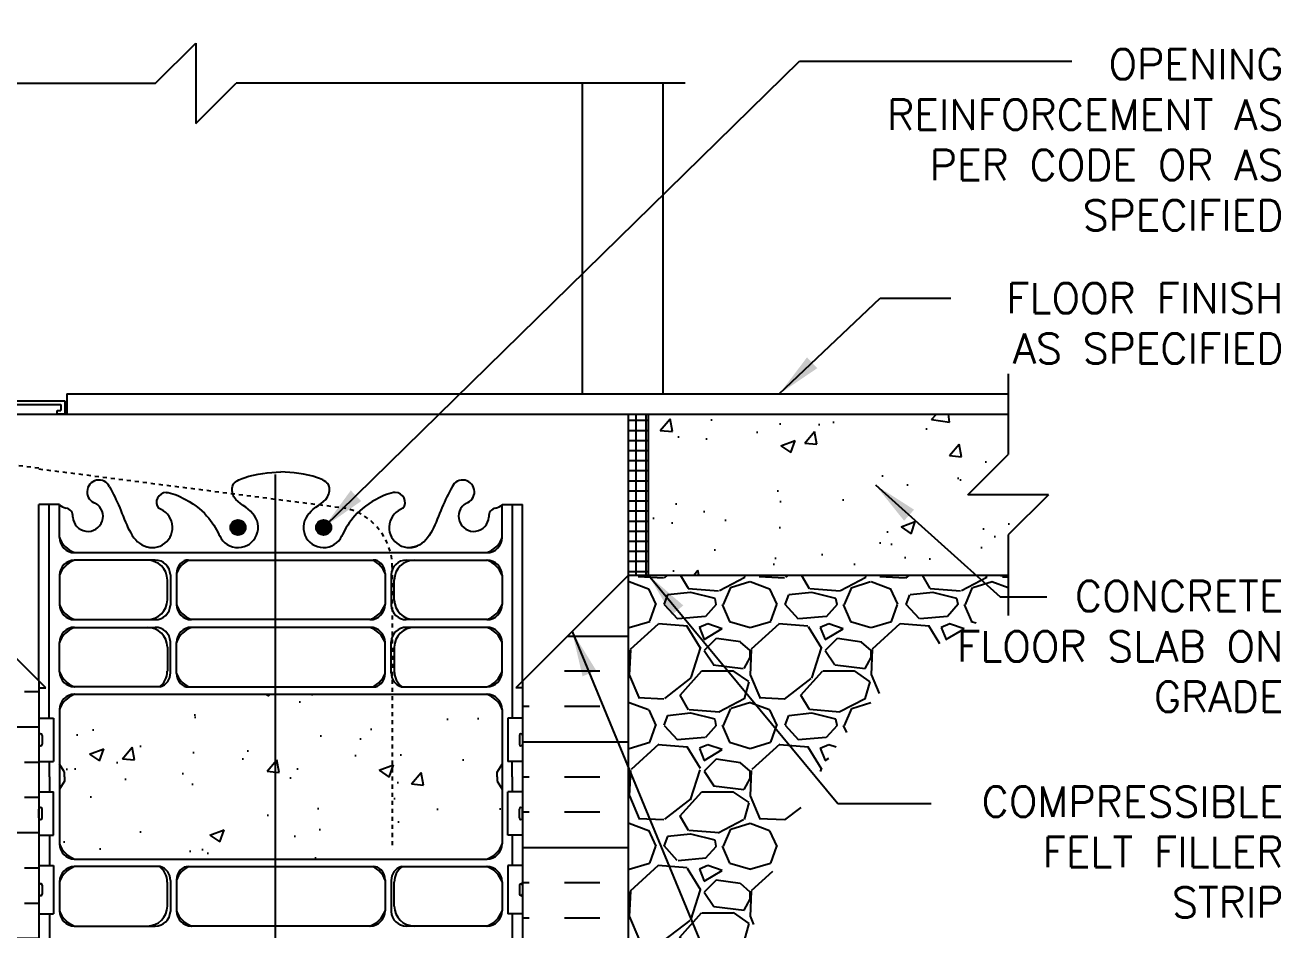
# Model space of a CAD drawing. Header units: inches. Extents: x 175.4 to 228.3, y 137.9 to 224.1.
# Drawn here: x 197.13 to 228.28, y 172.49 to 194.95 of the extents above; entities that cross this region are included whole.
import ezdxf

# ---------------------------------------------------------------- set-up
doc = ezdxf.new("R2010")
doc.units = ezdxf.units.IN
doc.header["$LTSCALE"] = 0.5
doc.header["$MEASUREMENT"] = 0
doc.linetypes.add('HIDDEN2', pattern=[0.1875, 0.125, -0.0625])
for name, color, linetype in [('HATCH', 12, 'Continuous'), ('Hidden2', 12, 'HIDDEN2'), ('line25', 2, 'Continuous'), ('LINE3', 3, 'Continuous'), ('LINE50', 5, 'Continuous'), ('LINE9', 9, 'Continuous'), ('TEXT', 4, 'Continuous'), ('Web_Edge', 9, 'Continuous')]:
    doc.layers.add(name, color=color, linetype=linetype)
doc.styles.add('DIM', font='romans.shx', dxfattribs={"width": 0.7})
doc.styles.add('ROMANS', font='romans.shx', dxfattribs={"height": 0.75})
doc.dimstyles.new('ext_12', dxfattribs={"dimscale": 12, "dimtxt": 0.09375, "dimasz": 0.09375, "dimexe": 0.09375, "dimexo": 0.0625, "dimgap": 0.0625, "dimtad": 1, "dimdec": 1, "dimzin": 3, "dimdsep": 46, "dimlunit": 4, "dimtxsty": 'DIM', "dimcen": 0.09, "dimdle": 0.09375, "dimclrt": 4, "dimadec": 0, "dimazin": 0, "dimtfac": 1, "dimtdec": 1, "dimtmove": 2, "dimatfit": 3, "dimfxl": 1, "dimfrac": 2, "dimtolj": 1, "dimtzin": 0, "dimarcsym": 0})

msp = doc.modelspace()

# ---------------------------------------------------------------- hatches: boundary and pattern name
at = {"layer": 'HATCH'}
h = msp.add_hatch(dxfattribs=at)
h.set_pattern_fill('AR-CONC', color=256, scale=0.5)
h.set_pattern_definition([(50, (0, 0), (3.5863, -0.31376), [0.375, -4.125]), (355, (0, 0), (-0.693757, 3.76096), [0.3, -3.3]), (100.4514, (0.299, -0.026), (2.892544, 3.4472), [0.3187, -3.50571]), (46.1842, (0, 1), (5.336207, -0.827596), [0.5625, -6.1875]), (96.6356, (0.4447, 0.931), (4.67331, 4.87059), [0.47805, -5.25857]), (351.1842, (0, 1), (4.67331, 4.87059), [0.45, -4.95]), (21, (0.5, 0.75), (2.984535, -2.013094), [0.375, -4.125]), (326, (0.5, 0.75), (1.216577, 3.62575), [0.3, -3.3]), (71.4514, (0.7487, 0.5822), (4.20111, 1.612656), [0.3187, -3.50571]), (37.5, (0, 0), (0.0607993, 1.6644693), [0, -3.26, 0, -3.35, 0, -3.3125]), (7.5, (0, 0), (1.315348, 1.972059), [0, -1.91, 0, -3.185, 0, -1.2625]), (327.5, (-1.115, 0), (2.669112, -0.1127744), [0, -1.25, 0, -3.9, 0, -5.175]), (317.5, (-1.615, 0), (2.91593, 0.500525), [0, -1.625, 0, -2.59, 0, -3.675])])
edge = h.paths.add_edge_path()
edge.add_arc((208.85, 215.794), 0.5, 46.2109, 66.4218)
edge.add_line((209.05, 216.252), (208.96, 216.252))
edge.add_line((208.96, 216.252), (208.96, 216.294))
edge.add_arc((209.1, 216.501), 0.25, 180, 235.9442, ccw=False)
edge.add_line((208.85, 216.501), (208.85, 216.569))
edge.add_arc((208.912, 216.569), 0.0625, 90, 180, ccw=False)
edge.add_line((208.912, 216.631), (208.96, 216.631))
edge.add_line((208.96, 216.631), (208.96, 216.701))
edge.add_line((208.96, 216.701), (208.855, 216.701))
edge.add_arc((208.892, 216.352), 0.352, 96.1291, 141.5331)
edge.add_arc((208.515, 216.62), 0.113, 167.8156, 334.0569, ccw=False)
edge.add_arc((208.03, 216.625), 0.375, 2.9237, 239.8675)
edge.add_arc((207.71, 216.031), 0.3, -152.403, 63.9425, ccw=False)
edge.add_spline(control_points=[(207.444, 215.892), (207.358, 216.059), (207.105, 216.549), (206.91, 217.23), (206.585, 217.36)], knot_values=[0, 0, 0, 0, 0.579211, 1.703896, 1.703896, 1.703896, 1.703896], degree=3, periodic=0)
edge.add_spline(control_points=[(206.585, 217.36), (206.535, 217.38), (206.481, 217.393), (206.424, 217.401)], knot_values=[1.703896, 1.703896, 1.703896, 1.703896, 1.875321, 1.875321, 1.875321, 1.875321], degree=3, periodic=0)
edge.add_arc((206.383, 216.903), 0.5, 85.2926, 251.7937)
edge.add_arc((206.037, 216.278), 0.242, -90, 38.2327, ccw=False)
edge.add_spline(control_points=[(206.037, 216.036), (205.916, 216.034), (205.096, 216.385), (204.851, 216.833), (204.712, 217.113)], knot_values=[0.038125, 0.038125, 0.038125, 0.038125, 0.320663, 1.237398, 1.237398, 1.237398, 1.237398], degree=3, periodic=0)
edge.add_arc((204.258, 216.903), 0.5, 24.819, 224.1875)
edge.add_spline(control_points=[(203.9, 216.554), (204.007, 216.391), (204.367, 216.301), (204.444, 215.805), (203.896, 215.569), (203.492, 215.541), (203.196, 215.52)], knot_values=[0.229407, 0.229407, 0.229407, 0.229407, 0.844432, 1.128849, 1.464331, 2.389004, 2.389004, 2.389004, 2.389004], degree=3, periodic=0)
edge.add_spline(control_points=[(203.196, 215.52), (202.899, 215.541), (202.496, 215.569), (201.947, 215.805), (202.024, 216.301), (202.384, 216.391), (202.492, 216.554)], knot_values=[0.229407, 0.229407, 0.229407, 0.229407, 1.15408, 1.489562, 1.773979, 2.389004, 2.389004, 2.389004, 2.389004], degree=3, periodic=0)
edge.add_arc((202.133, 216.903), 0.5, 315.8125, 515.181)
edge.add_spline(control_points=[(201.679, 217.113), (201.54, 216.833), (201.295, 216.385), (200.475, 216.034), (200.354, 216.036)], knot_values=[0.038125, 0.038125, 0.038125, 0.038125, 0.95486, 1.237398, 1.237398, 1.237398, 1.237398], degree=3, periodic=0)
edge.add_arc((200.354, 216.278), 0.242, 141.7673, 270, ccw=False)
edge.add_arc((200.008, 216.903), 0.5, 288.2063, 454.7074)
edge.add_spline(control_points=[(199.967, 217.401), (199.91, 217.393), (199.856, 217.38), (199.806, 217.36)], knot_values=[1.703896, 1.703896, 1.703896, 1.703896, 1.875321, 1.875321, 1.875321, 1.875321], degree=3, periodic=0)
edge.add_spline(control_points=[(199.806, 217.36), (199.481, 217.23), (199.286, 216.549), (199.033, 216.059), (198.947, 215.892)], knot_values=[0, 0, 0, 0, 1.124685, 1.703896, 1.703896, 1.703896, 1.703896], degree=3, periodic=0)
edge.add_arc((198.682, 216.031), 0.3, 116.0575, 333.0631, ccw=False)
edge.add_arc((198.362, 216.625), 0.375, 300.1325, 537.0763)
edge.add_arc((197.876, 216.62), 0.113, -154.0569, 12.1844, ccw=False)
edge.add_arc((197.499, 216.352), 0.352, 38.4669, 83.8709)
edge.add_line((197.537, 216.701), (197.432, 216.701))
edge.add_line((197.432, 216.701), (197.432, 216.631))
edge.add_line((197.432, 216.631), (197.479, 216.631))
edge.add_arc((197.479, 216.569), 0.0625, 0, 90, ccw=False)
edge.add_line((197.542, 216.569), (197.542, 216.501))
edge.add_arc((197.292, 216.501), 0.25, 304.0558, 360, ccw=False)
edge.add_line((197.432, 216.294), (197.432, 216.252))
edge.add_line((197.432, 216.252), (197.342, 216.252))
edge.add_arc((197.542, 215.794), 0.5, 113.5782, 133.7891)
edge.add_line((197.196, 216.155), (197.196, 214.155))
edge.add_line((197.196, 214.155), (197.196, 212.155))
edge.add_arc((197.542, 212.516), 0.5, 226.2109, 246.4218)
edge.add_line((197.342, 212.058), (197.432, 212.058))
edge.add_line((197.432, 212.058), (197.432, 212.016))
edge.add_arc((197.292, 211.809), 0.25, 0, 55.9442, ccw=False)
edge.add_line((197.542, 211.809), (197.542, 211.741))
edge.add_arc((197.479, 211.741), 0.0625, -90, 0, ccw=False)
edge.add_line((197.479, 211.679), (197.432, 211.679))
edge.add_line((197.432, 211.679), (197.432, 211.609))
edge.add_line((197.432, 211.609), (197.537, 211.609))
edge.add_arc((197.499, 211.958), 0.352, 276.1291, 321.5331)
edge.add_arc((197.876, 211.69), 0.113, -12.1844, 154.0569, ccw=False)
edge.add_arc((198.362, 211.685), 0.375, 182.9237, 419.8675)
edge.add_arc((198.682, 212.279), 0.3, 27.597, 243.9425, ccw=False)
edge.add_spline(control_points=[(198.947, 212.418), (199.033, 212.251), (199.286, 211.761), (199.481, 211.08), (199.806, 210.95)], knot_values=[0, 0, 0, 0, 0.579211, 1.703896, 1.703896, 1.703896, 1.703896], degree=3, periodic=0)
edge.add_spline(control_points=[(199.806, 210.95), (199.856, 210.93), (199.91, 210.917), (199.967, 210.909)], knot_values=[1.703896, 1.703896, 1.703896, 1.703896, 1.875321, 1.875321, 1.875321, 1.875321], degree=3, periodic=0)
edge.add_arc((200.008, 211.407), 0.5, 265.2926, 431.7937)
edge.add_arc((200.354, 212.032), 0.242, 90, 218.2327, ccw=False)
edge.add_spline(control_points=[(200.354, 212.274), (200.475, 212.276), (201.295, 211.925), (201.54, 211.477), (201.679, 211.197)], knot_values=[0.038125, 0.038125, 0.038125, 0.038125, 0.320663, 1.237398, 1.237398, 1.237398, 1.237398], degree=3, periodic=0)
edge.add_arc((202.133, 211.407), 0.5, 204.819, 404.1875)
edge.add_spline(control_points=[(202.492, 211.756), (202.384, 211.919), (202.024, 212.009), (201.947, 212.505), (202.496, 212.741), (202.899, 212.769), (203.196, 212.79)], knot_values=[0.229407, 0.229407, 0.229407, 0.229407, 0.844432, 1.128849, 1.464331, 2.389004, 2.389004, 2.389004, 2.389004], degree=3, periodic=0)
edge.add_spline(control_points=[(203.196, 212.79), (203.492, 212.769), (203.896, 212.741), (204.444, 212.505), (204.367, 212.009), (204.007, 211.919), (203.9, 211.756)], knot_values=[0.229407, 0.229407, 0.229407, 0.229407, 1.15408, 1.489562, 1.773979, 2.389004, 2.389004, 2.389004, 2.389004], degree=3, periodic=0)
edge.add_arc((204.258, 211.407), 0.5, 135.8125, 335.181)
edge.add_spline(control_points=[(204.712, 211.197), (204.851, 211.477), (205.096, 211.925), (205.916, 212.276), (206.037, 212.274)], knot_values=[0.038125, 0.038125, 0.038125, 0.038125, 0.95486, 1.237398, 1.237398, 1.237398, 1.237398], degree=3, periodic=0)
edge.add_arc((206.037, 212.032), 0.242, -38.2327, 90, ccw=False)
edge.add_arc((206.383, 211.407), 0.5, 108.2063, 274.7074)
edge.add_spline(control_points=[(206.424, 210.909), (206.481, 210.917), (206.535, 210.93), (206.585, 210.95)], knot_values=[1.703896, 1.703896, 1.703896, 1.703896, 1.875321, 1.875321, 1.875321, 1.875321], degree=3, periodic=0)
edge.add_spline(control_points=[(206.585, 210.95), (206.91, 211.08), (207.105, 211.761), (207.358, 212.251), (207.444, 212.418)], knot_values=[0, 0, 0, 0, 1.124685, 1.703896, 1.703896, 1.703896, 1.703896], degree=3, periodic=0)
edge.add_arc((207.71, 212.279), 0.3, -63.9425, 153.0631, ccw=False)
edge.add_arc((208.03, 211.685), 0.375, 120.1325, 357.0763)
edge.add_arc((208.515, 211.69), 0.113, 25.9431, 192.1844, ccw=False)
edge.add_arc((208.892, 211.958), 0.352, 218.4669, 263.8709)
edge.add_line((208.855, 211.609), (208.96, 211.609))
edge.add_line((208.96, 211.609), (208.96, 211.679))
edge.add_line((208.96, 211.679), (208.912, 211.679))
edge.add_arc((208.912, 211.741), 0.0625, 180, 270, ccw=False)
edge.add_line((208.85, 211.741), (208.85, 211.809))
edge.add_arc((209.1, 211.809), 0.25, 124.0558, 180, ccw=False)
edge.add_line((208.96, 212.016), (208.96, 212.058))
edge.add_line((208.96, 212.058), (209.05, 212.058))
edge.add_arc((208.85, 212.516), 0.5, 293.5782, 313.7891)
edge.add_line((209.196, 212.155), (209.196, 214.155))
edge.add_line((209.196, 214.155), (209.196, 216.155))
h.paths.add_polyline_path([(209.196, 207.963, 0.088416), (209.05, 208.06), (208.96, 208.06), (208.96, 208.102, -0.249069), (208.85, 208.309), (208.85, 208.376, -0.414214), (208.912, 208.439), (208.96, 208.439), (208.96, 208.509), (208.855, 208.509, -0.155529), (208.679, 208.643, 0.180914), (208.261, 208.954), (206.68, 209.307, 0.054974), (206.354, 209.343), (203.196, 209.343), (200.038, 209.343, 0.054974), (199.711, 209.307), (198.13, 208.954, 0.180914), (197.712, 208.643, -0.155529), (197.537, 208.509), (197.432, 208.509), (197.432, 208.439), (197.479, 208.439, -0.414214), (197.542, 208.376), (197.542, 208.309, -0.249069), (197.432, 208.102), (197.432, 208.06), (197.342, 208.06, 0.088416), (197.196, 207.963), (197.196, 205.155), (200.821, 205.155), (200.821, 205.205), (202.771, 205.205, 0.414214), (202.896, 205.33), (202.896, 205.405, -1), (203.496, 205.405), (203.496, 205.33, 0.414214), (203.621, 205.205), (205.571, 205.205), (205.571, 205.155), (209.196, 205.155)])
h.paths.add_polyline_path([(194.347, 185.296), (191.347, 185.296), (190.159, 185.296), (185.425, 185.14), (185.425, 183.536), (184.425, 182.536), (186.425, 182.536), (185.425, 181.536), (185.425, 179.137), (194.347, 179.43)])
h.paths.add_polyline_path([(221.518, 184.296), (221.518, 185.296), (212.597, 185.296), (212.597, 181.295), (221.518, 181.296), (221.518, 182.296), (222.518, 183.296), (220.518, 183.296)])
h = msp.add_hatch(dxfattribs=at)
h.set_pattern_fill('NET', color=256, scale=2, style=0)
h.set_pattern_definition([(0, (91.0342, 27.392), (0, 0.25), []), (90, (91.0342, 27.392), (-0.25, 2e-17), [])])
h.paths.add_polyline_path([(212.597, 185.296), (212.097, 185.296), (212.097, 181.295), (212.131, 181.296), (212.597, 181.296)])
h = msp.add_hatch(dxfattribs=at)
h.set_pattern_fill('INSUL', color=256, scale=7, style=0)
h.set_pattern_definition([(0, (-2732.3855, -284.467), (0, 2.625), []), (0, (-2732.3855, -283.592), (0, 2.625), [0.875, -0.875]), (0, (-2732.3855, -282.717), (0, 2.625), [0.875, -0.875])])
edge = h.paths.add_edge_path()
edge.add_line((197.472, 175.296), (197.472, 167.296))
edge.add_line((197.472, 175.296), (197.472, 176.671))
edge.add_line((197.472, 176.671), (197.472, 178.671))
edge.add_line((197.472, 178.671), (196.244, 179.898))
edge.add_line((196.244, 179.898), (194.847, 181.296))
edge.add_line((194.847, 181.296), (194.847, 167.296))
edge.add_line((194.847, 167.296), (195.284, 167.296))
edge.add_line((195.284, 167.296), (195.284, 167.796))
edge.add_line((195.284, 167.796), (196.784, 167.796))
edge.add_line((196.784, 167.796), (196.784, 167.296))
edge.add_line((196.784, 167.296), (197.222, 167.296))
h = msp.add_hatch(dxfattribs=at)
h.set_pattern_fill('INSUL', color=256, scale=7, style=0)
h.set_pattern_definition([(180, (3135.633, -229.7139), (0, 2.625), []), (180, (3135.633, -228.8389), (0, 2.625), [0.875, -0.875]), (180, (3135.633, -227.9639), (0, 2.625), [0.875, -0.875])])
h.paths.add_polyline_path([(212.097, 181.296), (209.471, 178.67), (209.471, 167.296), (210.159, 167.296), (210.159, 167.796), (211.659, 167.796), (211.659, 167.296), (212.097, 167.296)])
h = msp.add_hatch(dxfattribs=at)
h.set_pattern_fill('GRAVEL', color=256, scale=3, style=0)
h.set_pattern_definition([(228.0128, (214.2565, 162.55051), (-23.9999947, -27.000004), [0.40361, -39.95726]), (184.9697, (213.98651, 162.25051), (36.00000315, 2.9999739), [0.6926, -68.56777]), (132.5104, (213.2965, 162.19051), (29.9999722, -33.000026), [0.48836, -48.3481]), (267.2737, (212.1265, 161.44051), (2.99998805, 60.0000009), [0.63071, -62.44067]), (292.8337, (212.0965, 160.81051), (-15.0000297, 35.9999892), [0.61847, -61.22812]), (357.2737, (212.3365, 160.24051), (-60.0000009, 2.99998805), [0.63071, -62.44067]), (37.6942, (212.96651, 160.21051), (-39.00002204, -29.9999712), [0.83409, -82.57455]), (72.2553, (213.62651, 160.72051), (21.0000323, 65.9999887), [0.78746, -77.95896]), (121.4296, (213.8665, 161.47051), (-24.0000247, 38.9999851), [0.63285, -62.65222]), (175.2364, (213.5365, 162.01051), (33.0000028, -2.9999746), [0.7225, -35.40229]), (222.3974, (212.81651, 162.07051), (-36.00002205, -32.99997625), [0.934344, -92.500125]), (138.8141, (215.0965, 161.41051), (-21.000009, 17.999992), [0.3189, -31.57153]), (171.4692, (214.8565, 161.62051), (38.9999949, -6.0000237), [0.60671, -60.06453]), (225, (214.2565, 161.7105), (-3e-16, -3), [0.42426, -3.81838]), (203.1986, (214.0465, 162.0705), (14.999999, 6.000004), [0.22847, -22.61885]), (291.8014, (213.8365, 161.9805), (-3, 9.000001), [0.3231, -15.83239]), (30.9638, (213.9565, 161.6805), (8.999994, 6.000007), [0.52479, -16.96807]), (161.565, (214.4065, 161.9505), (6, -2.999995), [0.37947, -9.10736]), (16.3895, (212.0965, 161.98051), (30.0000066, 8.9999781), [0.5316, -52.62853]), (70.3462, (212.6065, 162.13051), (-11.9999857, -33.0000064), [0.44598, -44.15222]), (293.1986, (214.4065, 162.5505), (-6.000004, 14.999999), [0.45694, -22.39037]), (343.6105, (214.5865, 162.13051), (-30.0000066, 8.9999781), [0.5316, -52.62853]), (339.444, (212.0965, 160.1205), (-15.0000055, 5.999988), [0.51264, -25.11937]), (294.7751, (212.5765, 159.94051), (-14.9999766, 33.0000103), [0.42953, -42.52393]), (66.8014, (214.4365, 159.5505), (6.000004, 14.999999), [0.45694, -22.39037]), (17.354, (214.6165, 159.97051), (-39.000006, -11.9999835), [0.50289, -49.78627]), (69.444, (212.9665, 159.5505), (-5.999988, -15.0000055), [0.25632, -25.3757]), (101.31, (214.2565, 159.5505), (-2.999993, 12.000002), [0.15297, -15.14409]), (165.9638, (214.2265, 159.7005), (9.000002, -2.999994), [0.61847, -11.75085]), (186.009, (213.6265, 159.85051), (29.9999993, 2.999998), [0.57315, -56.74177]), (303.69, (213.9565, 161.4105), (-3.000004, 6), [0.43267, -10.384]), (353.1572, (214.19651, 161.05051), (50.9999981, -6.000024), [0.75538, -74.78269]), (60.9454, (214.9465, 160.9605), (-12, -21.000001), [0.30887, -30.57802]), (90, (215.0965, 161.2305), (-3, 3), [0.18, -2.82]), (120.2564, (213.5665, 159.94051), (11.9999847, -21.0000074), [0.41677, -41.26056]), (48.0128, (213.3565, 160.30051), (23.9999947, 27.000004), [0.80722, -39.55366]), (0, (213.8965, 160.9005), (3, 3), [0.78, -2.22]), (325.3048, (214.6765, 160.90051), (-29.9999828, 21.0000258), [0.47434, -46.95982]), (254.0546, (215.0665, 160.6305), (-3, -12), [0.4368, -21.40352]), (207.646, (214.94651, 160.21051), (-56.9999874, -30.00002314), [0.711195, -70.40842]), (175.4261, (214.31651, 159.88051), (-39.0000017, 2.9999844), [0.7524, -74.48722])])
edge = h.paths.add_edge_path()
edge.add_line((212.097, 181.295), (212.097, 167.296))
edge.add_line((212.097, 167.296), (212.097, 159.551))
edge.add_line((212.097, 159.551), (212.771, 159.551))
edge.add_spline(control_points=[(212.771, 159.551), (212.879, 160.196), (213.64, 164.801), (214.249, 171.724), (217.835, 178.623), (220.723, 180.123), (221.518, 180.536)], knot_values=[0, 0, 0, 0, 1.962014, 13.999792, 21.004381, 23.66399, 23.66399, 23.66399, 23.66399], degree=3, periodic=0)
edge.add_line((221.518, 180.536), (221.518, 181.296))
edge.add_line((221.518, 181.296), (212.097, 181.295))
h = msp.add_hatch(dxfattribs=at)
h.set_pattern_fill('AR-CONC', color=256, scale=0.5)
h.set_pattern_definition([(50, (-21.904, 0), (3.5863, -0.31376), [0.375, -4.125]), (355, (-21.904, 0), (-0.693757, 3.76096), [0.3, -3.3]), (100.4514, (-21.605, -0.026), (2.892544, 3.4472), [0.3187, -3.50571]), (46.1842, (-21.904, 1), (5.33621, -0.827596), [0.5625, -6.1875]), (96.6356, (-21.459, 0.931), (4.67331, 4.87059), [0.47805, -5.25857]), (351.1842, (-21.904, 1), (4.67331, 4.87059), [0.45, -4.95]), (21, (-21.404, 0.75), (2.984535, -2.013094), [0.375, -4.125]), (326, (-21.404, 0.75), (1.216577, 3.62575), [0.3, -3.3]), (71.4514, (-21.1552, 0.5822), (4.20111, 1.612656), [0.3187, -3.50571]), (37.5, (-21.9039, 0), (0.060799, 1.664469), [0, -3.26, 0, -3.35, 0, -3.3125]), (7.5, (-21.904, 0), (1.315348, 1.972059), [0, -1.91, 0, -3.185, 0, -1.2625]), (327.5, (-23.0189, 0), (2.669112, -0.1127744), [0, -1.25, 0, -3.9, 0, -5.175]), (317.5, (-23.519, 0), (2.91593, 0.500525), [0, -1.625, 0, -2.59, 0, -3.675])])
h.paths.add_polyline_path([(208.962, 177.965, 0.414203), (208.586, 178.34), (198.357, 178.34, 0.415564), (197.982, 177.963), (197.982, 174.625, 0.412864), (198.357, 174.252), (208.586, 174.252, 0.414225), (208.962, 174.627)])
at = {"layer": 'LINE3'}
for points in [[(202.597, 182.482, 1), (202.222, 182.482, 1)], [(202.222, 182.482, 1), (202.597, 182.482, 1)], [(204.722, 182.482, 1), (204.347, 182.482, 1)], [(204.347, 182.482, 1), (204.722, 182.482, 1)]]:
    msp.add_hatch(color=256, dxfattribs=at).paths.add_polyline_path(points)

# ---------------------------------------------------------------- linework, layer by layer
at = {"layer": 'HATCH'}
for p, q in [((210.946, 193.507), (210.946, 185.796)), ((212.946, 193.507), (212.946, 185.796))]:
    msp.add_line(p, q, dxfattribs=at)
at = {"layer": 'Hidden2'}
for p, q in [((197.472, 183.951), (193.354, 184.463)), ((197.472, 183.937), (205.01, 182.973)), ((206.238, 181.498), (206.238, 174.498))]:
    msp.add_line(p, q, dxfattribs=at)
msp.add_arc((204.738, 181.498), 1.5, 0, 79.5785, dxfattribs=at)
at = {"layer": 'line25'}
for p, q in [((212.097, 181.295), (212.097, 185.296)), ((212.597, 181.296), (212.597, 185.296)), ((197.642, 178.501), (194.847, 181.296)), ((212.097, 181.296), (209.302, 178.501)), ((197.472, 178.671), (197.472, 167.296)), ((209.471, 178.67), (209.471, 167.296)), ((197.472, 178.501), (197.642, 178.501)), ((209.471, 178.501), (209.302, 178.501)), ((197.472, 177.751), (197.836, 177.751)), ((197.836, 177.751), (197.836, 176.671)), ((209.471, 177.751), (209.107, 177.751)), ((209.107, 177.751), (209.107, 176.671)), ((197.472, 177.321), (197.472, 177.101)), ((197.512, 177.361), (197.512, 177.361)), ((197.552, 177.321), (197.552, 177.101)), ((209.391, 177.321), (209.391, 177.101)), ((209.431, 177.361), (209.431, 177.361)), ((209.471, 177.321), (209.471, 177.101)), ((197.472, 177.266), (197.472, 177.266)), ((197.472, 177.156), (197.472, 177.156)), ((197.512, 177.061), (197.512, 177.061)), ((209.431, 177.061), (209.431, 177.061)), ((209.471, 177.266), (209.471, 177.266)), ((209.471, 177.156), (209.471, 177.156)), ((197.472, 176.671), (197.836, 176.671)), ((209.471, 176.671), (209.107, 176.671)), ((197.472, 175.921), (197.836, 175.921)), ((197.836, 174.841), (197.836, 175.921)), ((209.471, 175.921), (209.107, 175.921)), ((209.107, 174.841), (209.107, 175.921)), ((197.472, 175.271), (197.472, 175.491)), ((197.472, 175.436), (197.472, 175.436)), ((197.512, 175.531), (197.512, 175.531)), ((197.552, 175.271), (197.552, 175.491)), ((209.391, 175.271), (209.391, 175.491)), ((209.431, 175.531), (209.431, 175.531)), ((209.471, 175.271), (209.471, 175.491)), ((209.471, 175.436), (209.471, 175.436)), ((197.472, 175.326), (197.472, 175.326)), ((197.512, 175.231), (197.512, 175.231)), ((209.431, 175.231), (209.431, 175.231)), ((209.471, 175.326), (209.471, 175.326)), ((197.472, 174.841), (197.836, 174.841)), ((209.471, 174.841), (209.107, 174.841)), ((197.472, 174.091), (197.836, 174.091)), ((197.836, 174.091), (197.836, 172.891)), ((209.471, 174.091), (209.107, 174.091)), ((209.107, 174.091), (209.107, 172.891)), ((197.472, 173.601), (197.472, 173.381)), ((197.472, 173.546), (197.472, 173.546)), ((197.512, 173.641), (197.512, 173.641)), ((197.552, 173.601), (197.552, 173.381)), ((209.391, 173.601), (209.391, 173.381)), ((209.431, 173.641), (209.431, 173.641)), ((209.471, 173.601), (209.471, 173.381)), ((209.471, 173.546), (209.471, 173.546)), ((197.472, 173.436), (197.472, 173.436)), ((197.512, 173.341), (197.512, 173.341)), ((209.431, 173.341), (209.431, 173.341)), ((209.471, 173.436), (209.471, 173.436)), ((197.472, 172.891), (197.836, 172.891)), ((209.471, 172.891), (209.107, 172.891))]:
    msp.add_line(p, q, dxfattribs=at)
for centre, start, end in [((197.512, 177.321), 90, 180), ((197.512, 177.321), 0, 90), ((209.431, 177.321), 90, 180), ((209.431, 177.321), 360, 90), ((197.512, 177.101), 180, 270), ((197.512, 177.101), 270, 0), ((209.431, 177.101), 180, 270), ((209.431, 177.101), 270, 0), ((197.512, 175.491), 90, 180), ((197.512, 175.491), 360, 90), ((209.431, 175.491), 90, 180), ((209.431, 175.491), 0, 90), ((197.512, 175.271), 180, 270), ((197.512, 175.271), 270, 0), ((209.431, 175.271), 180, 270), ((209.431, 175.271), 270, 0), ((197.512, 173.601), 90, 180), ((197.512, 173.601), 0, 90), ((209.431, 173.601), 90, 180), ((209.431, 173.601), 360, 90), ((197.512, 173.381), 180, 270), ((197.512, 173.381), 270, 0), ((209.431, 173.381), 180, 270), ((209.431, 173.381), 270, 0)]:
    msp.add_arc(centre, 0.04, start, end, dxfattribs=at)
at = {"layer": 'LINE3'}
msp.add_line((203.328, 183.796), (203.328, 158.555), dxfattribs=at)
for centre in [(202.409, 182.482), (202.409, 182.482), (204.534, 182.482), (204.534, 182.482)]:
    msp.add_circle(centre, 0.188, dxfattribs=at)
at = {"layer": 'LINE50'}
for p, q in [((191.347, 185.296), (206.097, 185.296)), ((206.097, 185.296), (221.518, 185.296)), ((212.097, 167.296), (212.097, 185.296)), ((212.097, 181.295), (221.518, 181.296)), ((212.097, 172.296), (212.097, 181.296))]:
    msp.add_line(p, q, dxfattribs=at)
at = {"layer": 'LINE9'}
for p, q in [((200.366, 193.507), (201.366, 194.507)), ((201.366, 194.507), (201.366, 192.507)), ((189.232, 193.507), (200.366, 193.507)), ((201.366, 192.507), (202.366, 193.507)), ((213.501, 193.507), (202.366, 193.507)), ((221.518, 186.296), (221.518, 184.296)), ((198.165, 185.796), (198.165, 185.296)), ((193.572, 185.626), (198.112, 185.626)), ((194.831, 185.533), (198.018, 185.533)), ((197.924, 185.296), (197.924, 185.389)), ((197.924, 185.389), (198.018, 185.389)), ((198.018, 185.533), (198.018, 185.389)), ((198.112, 185.626), (198.112, 185.296)), ((198.112, 185.296), (197.924, 185.296)), ((220.518, 183.296), (221.518, 184.296)), ((222.518, 183.296), (220.518, 183.296)), ((222.518, 183.296), (221.518, 182.296)), ((221.518, 182.296), (221.518, 180.296))]:
    msp.add_line(p, q, dxfattribs=at)
at = {"layer": 'Web_Edge'}
for p, q in [((198.165, 185.796), (221.518, 185.796)), ((197.472, 178.671), (197.472, 183.052)), ((197.982, 183.052), (197.472, 183.052)), ((197.982, 182.232), (197.982, 183.052)), ((208.962, 183.052), (209.471, 183.052)), ((208.962, 182.232), (208.962, 183.052)), ((209.471, 178.67), (209.471, 183.052)), ((198.357, 181.857), (208.586, 181.857)), ((200.357, 181.67), (198.357, 181.67)), ((201.183, 181.67), (205.794, 181.67)), ((206.586, 181.67), (208.586, 181.67)), ((200.884, 181.338), (200.884, 180.569)), ((206.059, 181.338), (206.059, 180.569)), ((197.982, 181.295), (197.982, 180.569)), ((200.657, 180.687), (200.657, 181.184)), ((200.732, 181.308), (200.732, 180.556)), ((206.212, 181.308), (206.212, 180.556)), ((206.286, 180.687), (206.286, 181.184)), ((208.962, 181.295), (208.962, 180.569)), ((198.357, 180.194), (200.357, 180.194)), ((205.684, 180.194), (201.259, 180.194)), ((208.586, 180.194), (206.586, 180.194)), ((198.357, 180.003), (200.357, 180.003)), ((205.684, 180.003), (201.259, 180.003)), ((208.586, 180.003), (206.586, 180.003)), ((197.982, 178.902), (197.982, 179.628)), ((200.657, 179.51), (200.657, 178.913)), ((200.732, 178.872), (200.732, 179.642)), ((200.884, 178.859), (200.884, 179.628)), ((206.059, 178.859), (206.059, 179.628)), ((206.212, 178.872), (206.212, 179.642)), ((206.286, 179.51), (206.287, 178.913)), ((208.962, 178.902), (208.962, 179.628)), ((200.48, 178.527), (198.357, 178.527)), ((198.357, 178.34), (208.586, 178.34)), ((201.183, 178.527), (205.794, 178.527)), ((206.463, 178.527), (208.586, 178.527)), ((197.982, 177.965), (197.982, 174.627)), ((208.962, 177.965), (208.962, 174.627)), ((198.102, 176.408), (197.982, 176.608)), ((198.102, 176.408), (197.982, 176.608)), ((198.102, 176.296), (198.102, 176.408)), ((198.102, 176.296), (198.102, 176.408)), ((208.842, 176.408), (208.962, 176.608)), ((208.842, 176.408), (208.962, 176.608)), ((208.842, 176.296), (208.842, 176.408)), ((208.842, 176.296), (208.842, 176.408)), ((198.102, 176.183), (197.982, 175.983)), ((198.102, 176.183), (197.982, 175.983)), ((198.102, 176.296), (198.102, 176.183)), ((198.102, 176.296), (198.102, 176.183)), ((208.842, 176.296), (208.842, 176.183)), ((208.842, 176.296), (208.842, 176.183)), ((208.842, 176.183), (208.962, 175.983)), ((208.842, 176.183), (208.962, 175.983)), ((198.357, 174.252), (208.586, 174.252)), ((200.48, 174.064), (198.357, 174.064)), ((201.183, 174.064), (205.794, 174.064)), ((206.463, 174.064), (208.586, 174.064)), ((197.982, 173.689), (197.982, 172.963)), ((200.657, 173.081), (200.657, 173.678)), ((200.732, 173.72), (200.732, 172.95)), ((200.884, 173.733), (200.884, 172.963)), ((206.059, 173.733), (206.059, 172.963)), ((206.212, 173.72), (206.212, 172.95)), ((206.286, 173.081), (206.287, 173.678)), ((208.962, 173.689), (208.962, 172.963)), ((198.357, 172.588), (200.357, 172.588)), ((205.684, 172.588), (201.259, 172.588)), ((208.586, 172.588), (206.586, 172.588))]:
    msp.add_line(p, q, dxfattribs=at)
for points in [[(197.722, 178.51), (197.722, 183.052)], [(209.222, 177.751), (209.222, 178.42), (209.222, 183.052)], [(197.722, 177.751), (197.722, 178.51)], [(197.732, 176.296), (197.732, 176.671)], [(209.212, 176.296), (209.212, 176.671)], [(197.732, 176.296), (197.732, 175.921)], [(209.212, 176.296), (209.212, 175.921)], [(197.732, 174.841), (197.732, 174.091)], [(209.212, 174.841), (209.212, 174.091)], [(197.732, 172.891), (197.732, 172.141)], [(209.212, 172.891), (209.212, 172.141)]]:
    msp.add_lwpolyline(points, dxfattribs=at)
for centre, radius, start, end in [((198.959, 183.365), 0.293, 25.7984, 253.0731), ((207.984, 183.365), 0.293, 286.9269, 154.2016), ((200.63, 183.107), 0.242, 90, 218.2327), ((206.313, 183.107), 0.242, 321.7673, 90), ((198.184, 183.232), 0.271, 221.682, 261.0051), ((198.112, 182.766), 0.2, 352.8929, 81.62), ((198.686, 182.76), 0.375, 182.9237, 59.8675), ((200.284, 182.482), 0.5, 246.2139, 71.7937), ((206.659, 182.482), 0.5, 108.2063, 293.7861), ((208.258, 182.76), 0.375, 120.1325, 357.0763), ((208.831, 182.766), 0.2, 98.38, 187.1071), ((208.759, 183.232), 0.271, 278.9949, 318.318), ((202.409, 182.482), 0.5, 204.819, 44.1875), ((204.534, 182.482), 0.5, 135.8125, 335.181), ((198.563, 182.439), 0.618, 199.5703, 250.431), ((198.357, 182.232), 0.375, 180.0021, 269.9991), ((208.38, 182.439), 0.618, 289.569, 340.4297), ((208.586, 182.232), 0.375, 270.0009, 359.9979), ((198.563, 181.088), 0.617, 109.5682, 160.4318), ((198.357, 181.295), 0.375, 90, 180), ((200.157, 181.17), 0.5, 0.8073, 90), ((200.357, 181.295), 0.375, 2.0304, 90), ((201.467, 181.114), 0.624, 117.0966, 159.0881), ((201.166, 181.42), 0.25, 86.1209, 138.3704), ((205.476, 181.114), 0.624, 20.9119, 62.9034), ((205.777, 181.42), 0.25, 41.6296, 93.8791), ((206.586, 181.295), 0.375, 90, 177.9696), ((206.786, 181.17), 0.5, 90, 179.1927), ((208.38, 181.088), 0.617, 19.5682, 70.4318), ((208.586, 181.295), 0.375, 360, 90), ((201.26, 181.338), 0.376, 138.3704, 179.9486), ((205.683, 181.338), 0.376, 0.0514, 41.6296), ((198.563, 180.776), 0.617, 199.5682, 250.4318), ((198.357, 180.569), 0.375, 180, 270), ((200.157, 180.694), 0.5, 270, 359.1927), ((200.357, 180.569), 0.375, 270, 357.9696), ((201.466, 180.776), 0.617, 199.5682, 250.4318), ((201.259, 180.569), 0.375, 180, 270), ((205.477, 180.776), 0.617, 289.5682, 340.4318), ((205.684, 180.569), 0.375, 270, 360), ((206.586, 180.569), 0.375, 182.0304, 270), ((206.786, 180.694), 0.5, 180.8073, 270), ((208.38, 180.776), 0.617, 289.5682, 340.4318), ((208.586, 180.569), 0.375, 270, 0), ((198.563, 179.421), 0.617, 109.5682, 160.4318), ((198.357, 179.628), 0.375, 90, 180), ((200.157, 179.503), 0.5, 0.8073, 90), ((200.357, 179.628), 0.375, 2.0304, 90), ((201.466, 179.421), 0.617, 109.5682, 160.4318), ((201.259, 179.628), 0.375, 90, 180), ((205.477, 179.421), 0.617, 19.5682, 70.4318), ((205.684, 179.628), 0.375, 0, 90), ((206.586, 179.628), 0.375, 90, 177.9696), ((206.786, 179.503), 0.5, 90, 179.1927), ((208.38, 179.421), 0.617, 19.5682, 70.4318), ((208.586, 179.628), 0.375, 360, 90), ((198.563, 179.109), 0.617, 199.5682, 250.4318), ((198.357, 178.902), 0.375, 180, 270), ((200.192, 178.905), 0.464, 305.5594, 1.0072), ((200.386, 178.86), 0.346, 285.7884, 1.947), ((201.467, 179.083), 0.624, 200.9119, 242.9034), ((201.26, 178.859), 0.376, 180.0514, 221.6296), ((205.476, 179.083), 0.624, 297.0966, 339.0881), ((205.683, 178.859), 0.376, 318.3704, 359.9486), ((206.557, 178.86), 0.346, 178.053, 254.2116), ((206.751, 178.905), 0.464, 178.9928, 234.4406), ((208.38, 179.109), 0.617, 289.5682, 340.4318), ((208.586, 178.902), 0.375, 270, 0), ((201.166, 178.777), 0.25, 221.6296, 273.8791), ((205.777, 178.777), 0.25, 266.1209, 318.3704), ((198.563, 177.758), 0.618, 109.569, 160.4297), ((198.357, 177.965), 0.375, 90.0009, 179.9979), ((208.38, 177.758), 0.618, 19.5703, 70.431), ((208.586, 177.965), 0.375, 0.0021, 89.9991), ((198.563, 174.833), 0.618, 199.5703, 250.431), ((198.357, 174.627), 0.375, 180.0021, 269.9991), ((208.38, 174.833), 0.618, 289.569, 340.4297), ((208.586, 174.627), 0.375, 270.0009, 359.9979), ((198.563, 173.482), 0.617, 109.5682, 160.4318), ((198.357, 173.689), 0.375, 90, 180), ((200.192, 173.686), 0.464, 358.9928, 54.4406), ((200.386, 173.731), 0.346, 358.053, 74.2116), ((201.467, 173.508), 0.624, 117.0966, 159.0881), ((201.26, 173.732), 0.376, 138.3704, 179.9486), ((201.166, 173.815), 0.25, 86.1209, 138.3704), ((205.777, 173.815), 0.25, 41.6296, 93.8791), ((205.476, 173.508), 0.624, 20.9119, 62.9034), ((205.683, 173.732), 0.376, 0.0514, 41.6296), ((206.557, 173.731), 0.346, 105.7884, 181.947), ((206.751, 173.686), 0.464, 125.5594, 181.0072), ((208.38, 173.482), 0.617, 19.5682, 70.4318), ((208.586, 173.689), 0.375, 360, 90), ((198.563, 173.17), 0.617, 199.5682, 250.4318), ((198.357, 172.963), 0.375, 180, 270), ((200.157, 173.088), 0.5, 270, 359.1927), ((200.357, 172.963), 0.375, 270, 357.9696), ((201.466, 173.17), 0.617, 199.5682, 250.4318), ((201.259, 172.963), 0.375, 180, 270), ((205.477, 173.17), 0.617, 289.5682, 340.4318), ((205.684, 172.963), 0.375, 270, 360), ((206.586, 172.963), 0.375, 182.0304, 270), ((206.786, 173.088), 0.5, 180.8073, 270), ((208.38, 173.17), 0.617, 289.5682, 340.4318), ((208.586, 172.963), 0.375, 270, 0)]:
    msp.add_arc(centre, radius, start, end, dxfattribs=at)
for points, knots in [([(202.768, 182.831), (202.66, 182.994), (202.3, 183.085), (202.223, 183.58), (202.771, 183.816), (203.175, 183.844), (203.472, 183.865)], [0.229407, 0.229407, 0.229407, 0.229407, 0.844432, 1.128849, 1.464331, 2.389004, 2.389004, 2.389004, 2.389004]), ([(204.175, 182.831), (204.283, 182.994), (204.643, 183.085), (204.72, 183.58), (204.172, 183.816), (203.768, 183.844), (203.472, 183.865)], [0.229407, 0.229407, 0.229407, 0.229407, 0.844432, 1.128849, 1.464331, 2.389004, 2.389004, 2.389004, 2.389004]), ([(199.223, 183.493), (199.309, 183.326), (199.562, 182.836), (199.776, 182.087), (200.186, 181.993), (200.243, 181.984)], [0, 0, 0, 0, 0.579211, 1.703896, 1.875321, 1.875321, 1.875321, 1.875321]), ([(200.63, 183.349), (200.751, 183.351), (201.585, 182.994), (201.824, 182.537), (201.965, 182.254)], [0.038125, 0.038125, 0.038125, 0.038125, 0.320663, 1.258119, 1.258119, 1.258119, 1.258119]), ([(206.313, 183.349), (206.192, 183.351), (205.358, 182.994), (205.119, 182.537), (204.978, 182.254)], [0.038125, 0.038125, 0.038125, 0.038125, 0.320663, 1.258119, 1.258119, 1.258119, 1.258119]), ([(207.72, 183.493), (207.634, 183.326), (207.381, 182.836), (207.167, 182.087), (206.757, 181.993), (206.7, 181.984)], [0, 0, 0, 0, 0.579211, 1.703896, 1.875321, 1.875321, 1.875321, 1.875321])]:
    msp.add_open_spline(points, degree=3, knots=knots, dxfattribs=at)

# ---------------------------------------------------------------- texts
at = {"layer": 'TEXT', "char_height": 0.75, "attachment_point": 3, "style": 'ROMANS'}
for s, insert, width in [('OPENING REINFORCEMENT AS PER CODE OR AS SPECIFIED', (228.349, 194.356), 11.66204), ('FLOOR FINISH AS SPECIFIED', (228.349, 188.549), 8.92326), ('CONCRETE FLOOR SLAB ON GRADE', (228.349, 181.155), 8.92326), ('COMPRESSIBLE FELT FILLER STRIP', (228.349, 176.052), 9.76094)]:
    msp.add_mtext(s, dxfattribs=dict(at, insert=insert, width=width))

# ---------------------------------------------------------------- leaders
at = {"layer": 'TEXT'}
for points, override in [([(204.534, 182.482), (216.339, 194.056), (223.1, 194.056)], {"dimgap": 0.0625, "dimtad": 0}), ([(218.223, 183.538), (221.317, 180.759), (222.481, 180.759)], {"dimtad": 0}), ([(212.597, 181.295), (217.289, 175.627), (219.604, 175.627)], {"dimgap": 0.0625, "dimtad": 0}), ([(210.699, 179.898), (214.796, 169.974), (215.746, 169.974)], {"dimtad": 0})]:
    msp.add_leader(points, dimstyle='ext_12', override=override, dxfattribs=at)
msp.add_leader([(215.839, 185.796), (218.346, 188.175), (220.097, 188.175)], dimstyle='ext_12', dxfattribs=at)

doc.saveas('drawing.dxf')
